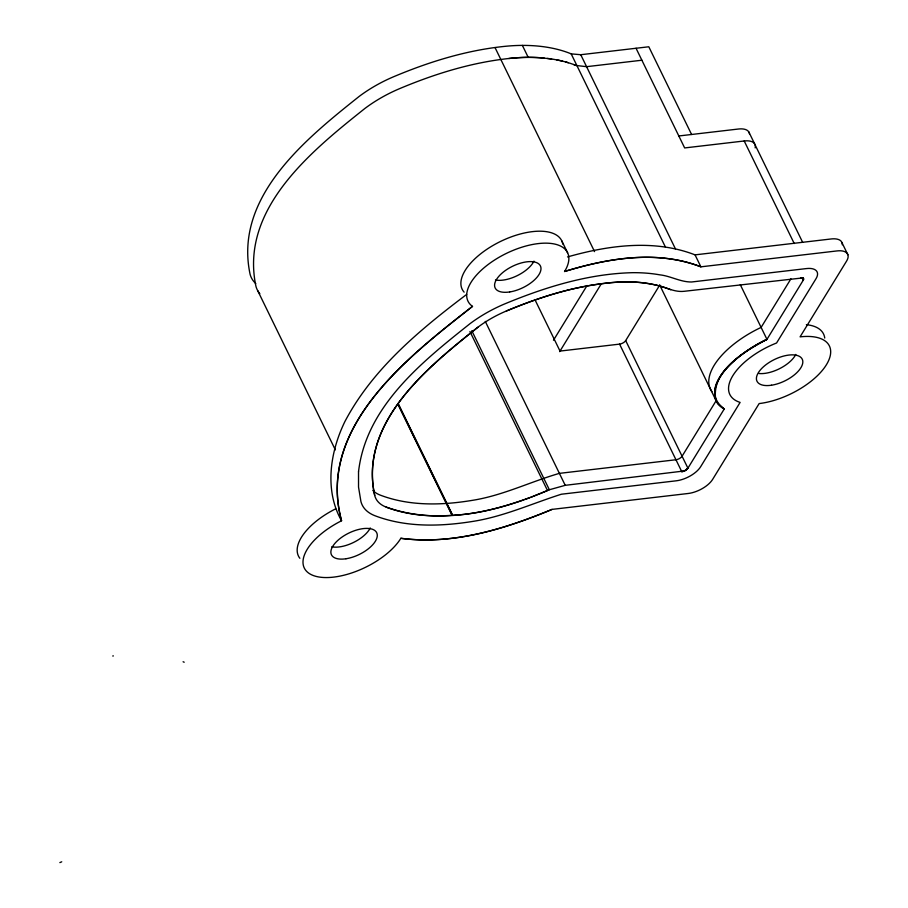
<?xml version="1.0" encoding="UTF-8"?>
<svg xmlns="http://www.w3.org/2000/svg" width="908" height="908" viewBox="0 0 908 908"><rect width="100%" height="100%" fill="white"/><g stroke="black" fill="none" stroke-linecap="round" stroke-linejoin="round"><path stroke-width="1.36" d="M530.771 497.278L549.363 489.752L565.23 485.326L684.428 470.946L687.912 468.188L724.209 409.031A70.472 33.301 -26 0 1 766.954 339.365L803.251 280.209L803.625 278.87L802.888 277.893L684.291 291.286C674.36 292.489 665.995 287.121 656.654 285.226C645.883 282.672 634.783 281.73 623.728 281.9C583.118 283.307 543.608 295.486 506.324 311.013A65.433 30.917 -26 0 0 478.005 327.141C428.043 366.957 358.739 422.356 374.72 495.473A65.433 30.917 -26 0 0 386.138 507.095C434.001 524.143 486.586 514.234 532.746 496.528M803.251 280.209L803.319 278.2L800.856 277.666A5.028 2.384 -26 0 1 803.251 280.209L802.139 277.927M553.483 340.25L587.079 285.509M559.668 351.646L601.096 284.136M534.88 299.549L560.02 351.078L619.574 344.121A5.028 2.384 -26 0 0 625.68 340.591L659.707 285.135M716.435 400.235L682.078 456.225A5.028 2.384 -26 0 1 675.961 459.754L559.396 473.363C530.204 481.819 502.476 495.654 472.149 500.387C441.708 505.404 409.531 506.255 380.304 495.132A65.433 30.917 -26 0 1 372.779 490.388M790.936 278.801L761.12 327.402A70.472 33.301 -26 0 0 711.94 391.62M625.68 340.591L687.912 468.188L685.347 470.469L681.795 471.717L619.574 344.121M478.005 327.141C428.054 366.968 358.739 422.356 374.72 495.473M466.678 294.408C419.882 329.752 372.689 368.739 344.926 421.494C330.092 451.855 324.179 490.184 341.544 520.772A55.365 26.162 -26 0 0 315.11 576.126A55.365 26.162 -26 0 0 400.859 538.296C452.797 545.197 504.61 529.08 552.064 509.388L688.185 493.487A20.135 9.511 -26 0 0 712.644 479.367L759.145 403.572A55.365 26.162 -26 0 0 826.405 364.755A55.365 26.162 -26 0 0 800.073 336.868L846.585 261.073A20.135 9.511 -26 0 0 837.006 250.926L700.885 266.827C656.983 249.802 608.292 258.144 564.572 271.492A55.365 26.162 -26 0 0 516.016 249.235A55.365 26.162 -26 0 0 472.512 306.371C408.475 356.583 316.075 427.396 341.544 520.772C316.393 427.327 408.237 356.742 472.512 306.371M740.281 284.681L766.954 339.365C746.853 348.263 693.042 384.947 724.209 409.031L717.774 403.583L715.799 400.042L659.73 285.089M766.954 339.365C744.946 351.283 710.839 370.487 715.799 400.042M59.871 862.6L61.733 861.805M506.324 311.013C536.492 298.505 567.852 288.074 600.37 283.954M541.611 493.021L547.501 490.547L469.935 331.511M552.064 509.388C504.598 529.035 452.797 545.175 400.859 538.296M540.623 493.419L533.722 496.154M529.773 497.641L524.835 499.445M523.848 499.797C503.146 507.039 481.773 512.872 459.868 514.802M564.572 271.492C608.281 258.156 656.995 249.87 700.885 266.827L695.051 254.864C654.146 238.997 608.678 245.262 567.523 256.93M113.364 655.916L112.74 655.996M255.772 283.512A80.54 38.057 -26 0 1 250.063 274.159C233.742 196.911 305.803 138.913 359.125 96.452A80.54 38.057 -26 0 1 393.981 76.59C428.814 61.96 465.327 50.61 502.998 46.546A160.035 75.625 -26 0 1 522.384 45.4A181.055 85.556 -26 0 1 540.464 46.342A198.636 93.865 -26 0 1 556.865 49.225A207.16 97.894 -26 0 1 571.189 53.867L580.745 54.718L648.8 46.773L691.59 134.486M600.994 283.863C624.193 280.436 648.721 280.878 670.728 289.72M551.633 59.009L543.052 57.976A184.142 87.02 -26 0 0 537.491 57.579A176.356 83.332 -26 0 0 528.218 57.363A165.869 78.383 -26 0 0 518.718 57.658L516.277 57.817A153.168 72.379 -26 0 0 508.832 58.498C471.161 62.573 434.648 73.923 399.815 88.553A80.54 38.057 -26 0 0 364.959 108.415C311.637 150.876 239.576 208.874 255.897 286.122A80.54 38.057 -26 0 0 259.824 293.659M641.877 60.223L586.579 66.681L576.194 65.49A207.16 97.894 -26 0 0 573.64 64.513L571.019 63.594A207.16 97.894 -26 0 0 565.536 61.926L562.699 61.188A205.174 96.952 -26 0 0 559.771 60.507L554.743 59.519A198.716 93.899 -26 0 0 547.388 58.43M678.821 135.973L738.374 129.027A20.135 9.511 -26 0 1 749.463 133.817M755.172 147.868A20.135 9.511 -26 0 0 744.208 140.978L684.655 147.936L636.043 48.26M695.051 254.864L831.172 238.963A20.135 9.511 -26 0 1 842.295 244.785M458.835 514.881L453.694 515.211M556.786 59.894L558.783 60.291A198.716 93.899 -26 0 1 562.699 61.188M386.138 507.095C407.034 515.108 429.847 517.004 452.036 515.29L397.738 403.969M183.098 661.762L184.188 662.216M842.045 242.799L847.879 254.762M748.839 131.966L754.673 143.929M755.081 144.815L802.672 242.379M744.208 140.978L794.216 243.514M580.745 54.718L675.473 248.951M571.189 53.867L665.326 246.874M522.384 45.4L528.218 57.363A181.055 85.556 -26 0 1 544.142 58.078M495.042 47.591L594.558 251.618M561.78 240.858L567.614 252.821M485.281 321.398L565.23 485.326M471.797 330.716L549.363 489.752M398.385 403.935L452.683 515.256M398.067 403.946L452.366 515.267M257.69 290.628L335.358 449.88M687.912 468.188A5.028 2.384 -26 0 1 681.795 471.717M299.856 558.284A55.365 26.162 -26 0 1 335.71 508.809M464.124 292.149A55.365 26.162 -26 0 1 500.524 241.449A55.365 26.162 -26 0 1 562.801 244.093M806.372 324.689A55.365 26.162 -26 0 1 824.736 338.06M795.794 354.426A25.163 11.895 -26 0 1 758.986 373.517M370.26 527.968A25.163 11.895 -26 0 1 331.761 546.809M533.961 261.152A25.163 11.895 -26 0 1 495.462 280.005M508.832 58.509A160.035 75.625 -26 0 1 528.218 57.363M565.536 61.926A205.946 97.326 -26 0 1 568.317 62.731M573.64 64.513A207.671 98.132 -26 0 1 576.194 65.49M358.524 471.763L358.535 487.085L360.907 501.432A80.54 38.057 -26 0 0 374.959 515.733C405.989 527.525 440.085 526.606 472.421 521.476C503.293 516.709 531.884 503.611 561.371 494.224L676.222 480.809A20.135 9.511 -26 0 0 700.67 466.689L740.111 402.414A55.365 26.162 -26 0 1 732.824 375.685A55.365 26.162 -26 0 1 776.567 342.997L816.008 278.711A20.135 9.511 -26 0 0 806.44 268.575L691.59 281.991C680.501 282.127 670.706 276.009 659.753 274.829C651.002 273.285 642.115 272.638 633.228 272.672C588.838 273.614 545.56 286.985 504.825 303.862A80.54 38.057 -26 0 0 469.969 323.713C421.982 361.895 366.003 406.534 358.524 471.763M771.505 385.219A25.163 11.895 -26 0 0 802.502 359.84A25.163 11.895 -26 0 0 764.831 365.595A25.163 11.895 -26 0 0 771.505 385.219M345.959 558.76A25.163 11.895 -26 0 0 376.968 533.393A25.163 11.895 -26 0 0 339.286 539.136A25.163 11.895 -26 0 0 345.959 558.76M509.672 291.956A25.163 11.895 -26 0 0 540.669 266.577A25.163 11.895 -26 0 0 502.998 272.332A25.163 11.895 -26 0 0 509.672 291.956"/></g></svg>
